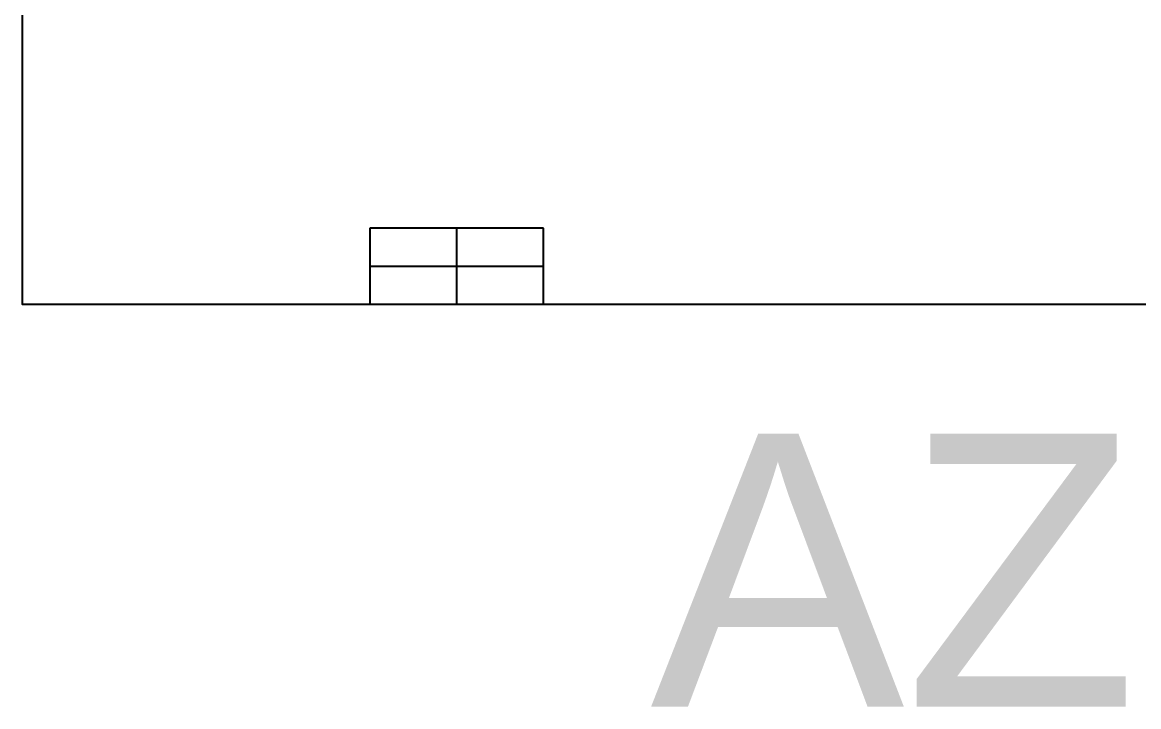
# Model space of a CAD drawing. Header units: millimetres. Extents: x 0.42 to 2.75, y -0.18 to 1.56.
# Drawn here: x 1.9875 to 2.4774, y -0.1767 to 0.1236 of the extents above; entities that cross this region are included whole.
import ezdxf

# ---------------------------------------------------------------- set-up
doc = ezdxf.new("R2010")
doc.units = ezdxf.units.MM
doc.header["$MEASUREMENT"] = 0
doc.layers.add('AZ', color=7, linetype='Continuous', true_color=0x007f00)
doc.layers.add('Default', color=7, linetype='Continuous', true_color=0x000000)

msp = doc.modelspace()

# ---------------------------------------------------------------- linework, layer by layer
at = {"layer": 'AZ'}
for p, q in [((2.21627, 0.03325), (2.14002, 0.03325)), ((2.14002, 0.03325), (2.14002, 0)), ((2.21627, 0.03325, 0.0225), (2.14002, 0.03325, 0.0225)), ((2.14002, 0.03325, 0.0225), (2.14002, 0, 0.0225)), ((2.14002, 0.03325), (2.14002, 0.03325, 0.0225)), ((2.21627, 0), (2.21627, 0.03325)), ((2.21627, 0, 0.0225), (2.21627, 0.03325, 0.0225)), ((2.21627, 0.03325), (2.21627, 0.03325, 0.0225)), ((2.14002, 0), (2.21627, 0)), ((2.14002, 0, 0.0225), (2.21627, 0, 0.0225)), ((2.14002, 0), (2.14002, 0, 0.0225)), ((2.21627, 0), (2.21627, 0, 0.0225))]:
    msp.add_line(p, q, dxfattribs=at)
for points in [[(1.98752, 1.56275, -0.0225), (1.98752, 0.78138, -0.0225), (1.98752, 0, -0.0225)], [(1.98752, 1.56275), (1.98752, 0.78138), (1.98752, 0)], [(2.21627, 0.03325, 0.01125), (2.17814, 0.03325, 0.01125), (2.14002, 0.03325, 0.01125)], [(2.14002, 0.03325, 0.01125), (2.14002, 0.01663, 0.01125), (2.14002, 0, 0.01125)], [(2.17814, 0.03325), (2.17814, 0.03325, 0.01125), (2.17814, 0.03325, 0.0225)], [(2.17814, 0), (2.17814, 0.01663), (2.17814, 0.03325)], [(2.17814, 0, 0.0225), (2.17814, 0.01663, 0.0225), (2.17814, 0.03325, 0.0225)], [(2.21627, 0, 0.01125), (2.21627, 0.01663, 0.01125), (2.21627, 0.03325, 0.01125)], [(2.14002, 0.01663), (2.14002, 0.01663, 0.01125), (2.14002, 0.01663, 0.0225)], [(2.14002, 0.01663), (2.17814, 0.01663), (2.21627, 0.01663)], [(2.14002, 0.01663, 0.0225), (2.17814, 0.01663, 0.0225), (2.21627, 0.01663, 0.0225)], [(2.21627, 0.01663), (2.21627, 0.01663, 0.01125), (2.21627, 0.01663, 0.0225)], [(1.98752, 0, -0.0225), (1.98752, 0, -0.01125), (1.98752, 0)], [(1.98752, 0, -0.0225), (2.36877, 0, -0.0225), (2.75002, 0, -0.0225)], [(1.98752, 0), (2.36877, 0), (2.75002, 0)], [(2.14002, 0, 0.01125), (2.17814, 0, 0.01125), (2.21627, 0, 0.01125)], [(2.17814, 0), (2.17814, 0, 0.01125), (2.17814, 0, 0.0225)]]:
    msp.add_open_spline(points, degree=2, dxfattribs=at)

# ---------------------------------------------------------------- texts
at = {"layer": 'Default', "insert": (2.2631, -0.05697), "char_height": 0.119738, "width": 0.3281975, "attachment_point": 1, "line_spacing_factor": 0.963855}
msp.add_mtext('\\fHelvetica;AZ', dxfattribs=at)

doc.saveas('drawing.dxf')
